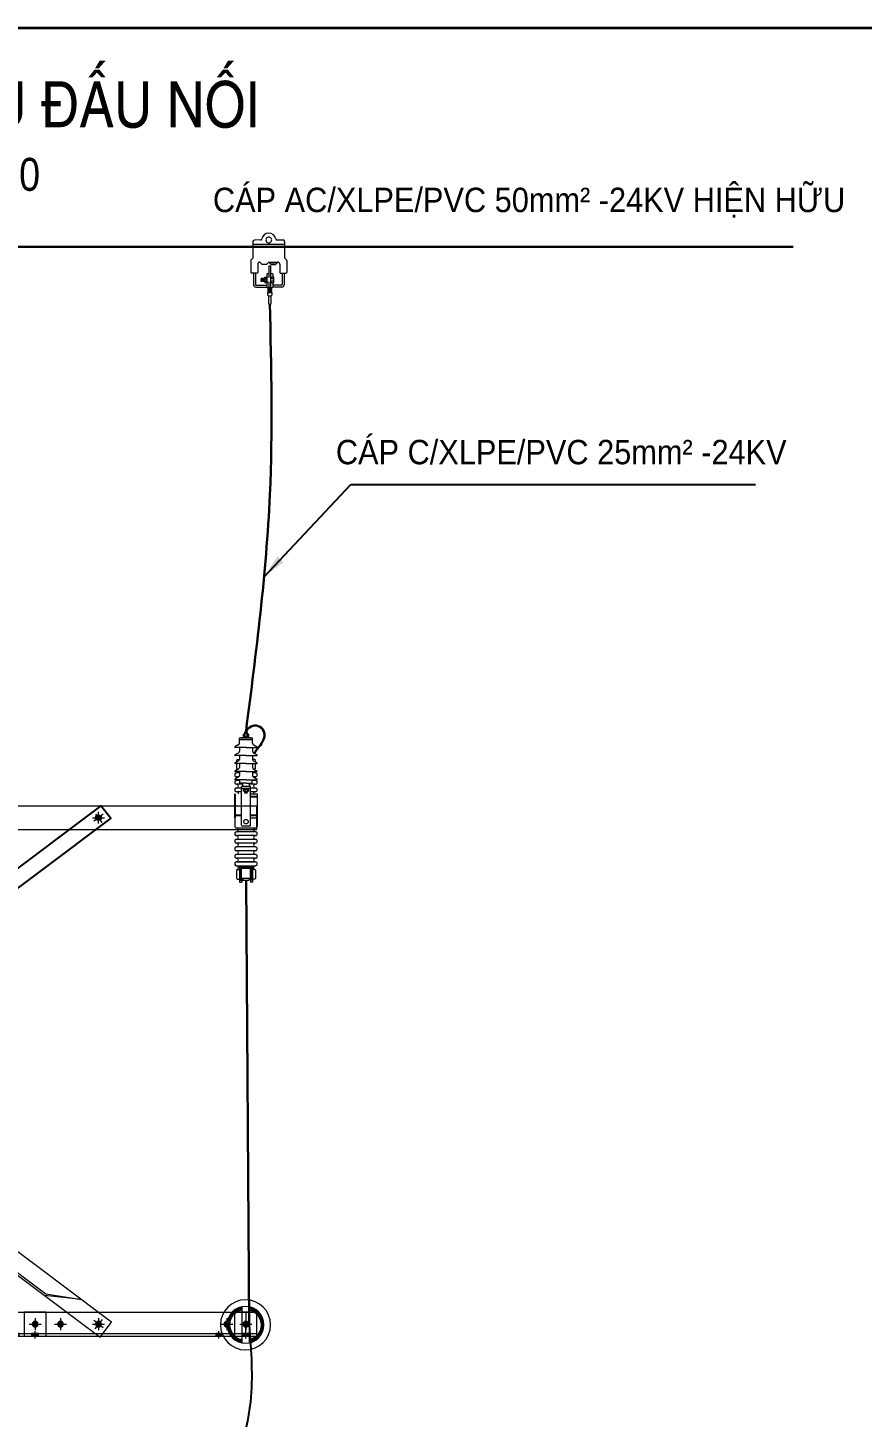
# Model space of a CAD drawing. Header units: millimetres. Extents: x -23083795 to 376618, y 113268 to 3804440.
# Drawn here: x 225477 to 228112, y 124989 to 129379 of the extents above; entities that cross this region are included whole.
import ezdxf
from ezdxf.enums import TextEntityAlignment as Align

# ---------------------------------------------------------------- set-up
doc = ezdxf.new("R2010")
doc.units = ezdxf.units.MM
doc.header["$LTSCALE"] = 6
doc.linetypes.add('HIDDEN2', pattern=[4.7625, 3.175, -1.5875])
for name, color, linetype, lineweight in [('cap xuat', 251, 'Continuous', 30), ('Dau noi', 1, 'Continuous', 30), ('Dbao', 130, 'Continuous', 18), ('duong', 2, 'Continuous', 15), ('FCO+LA', 150, 'Continuous', 5), ('kep quai U', 150, 'Continuous', 5), ('net rat manh', 150, 'Continuous', 5), ('netlonkhungten', 32, 'Continuous', 35), ('Text', 7, 'Continuous', 13)]:
    doc.layers.add(name, color=color, linetype=linetype, lineweight=lineweight)
doc.layers.add('Nen', color=7, linetype='Continuous')
doc.styles.get("Standard").update_dxf_attribs({"font": 'VHELVCN_1.TTF', "height": 60})
doc.styles.add('VNI-HELVE', font='VHELVEN_0.TTF', dxfattribs={"width": 0.9})
doc.dimstyles.new('D50', dxfattribs={"dimtxt": 60, "dimasz": 75, "dimexe": 30, "dimexo": 50, "dimgap": 25, "dimtad": 1, "dimdec": 0, "dimdsep": 46, "dimtxsty": 'VNI-HELVE', "dimcen": 0, "dimclrd": 256, "dimclre": 256, "dimclrt": 7, "dimadec": 0, "dimazin": 0, "dimtfac": 1, "dimtdec": 0, "dimtmove": 1, "dimatfit": 3, "dimfxl": 1, "dimtolj": 1, "dimtzin": 0, "dimlwd": -1, "dimlwe": -1, "dimarcsym": 0})

# ---------------------------------------------------------------- blocks, each defined once
blk = doc.blocks.new('chong50x5x810')
at = {"layer": 'Nen', "lineweight": 9}
h = blk.add_hatch(color=0, dxfattribs=at)
edge = h.paths.add_edge_path()
edge.add_arc((0, 0), 9, 0, 360)
h = blk.add_hatch(color=0, dxfattribs=at)
edge = h.paths.add_edge_path()
edge.add_arc((750.8, 0), 9, 0, 360)
at = {"layer": 'Nen', "color": 0, "lineweight": 9}
for p, q in [((-29.7, -29.8), (-29.7, 29.8)), ((-29.7, 29.8), (780.5, 29.8)), ((18.9, 0), (-18.9, 0)), ((0, -18.9), (0, 18.9)), ((190.3, 29.8), (89.8, -29.8)), ((89.8, -29.8), (190.3, 23.1)), ((190.3, 23.1), (560.5, 23.1)), ((661, -29.8), (560.5, 29.8)), ((560.5, 23.1), (661, -29.8)), ((769.6, 0), (731.9, 0)), ((750.8, -18.9), (750.8, 18.9)), ((780.5, 29.8), (780.5, -29.8)), ((749.5, -29.8), (-29.7, -29.8)), ((-1.3, -29.8), (-1.3, -29.8)), ((749.5, -29.8), (749.5, -29.8)), ((780.5, -29.8), (749.5, -29.8))]:
    blk.add_line(p, q, dxfattribs=at)
for centre in [(0, 0), (750.8, 0)]:
    blk.add_circle(centre, 9, dxfattribs=at)
blk = doc.blocks.new('XA22')
at = {"layer": 'Nen', "lineweight": 9}
for points in [[(-1076, 29.6), (-1054, 29.6), (-1054, 37.6), (-1076, 37.6)], [(-989, 29.6), (-971, 29.6), (-971, 37.6), (-989, 37.6)], [(-411, 29.6), (-389, 29.6), (-389, 37.6), (-411, 37.6)], [(-349.5, 29.6), (-331.5, 29.6), (-331.5, 37.6), (-349.5, 37.6)], [(9, 37.6), (-9, 37.6), (-9, 29.6), (9, 29.6)], [(-9, 37.6), (9, 37.6), (9, 29.6), (-9, 29.6)], [(349.5, 29.6), (331.5, 29.6), (331.5, 37.6), (349.5, 37.6)], [(411, 29.6), (389, 29.6), (389, 37.6), (411, 37.6)], [(989, 29.6), (971, 29.6), (971, 37.6), (989, 37.6)], [(1076, 29.6), (1054, 29.6), (1054, 37.6), (1076, 37.6)]]:
    blk.add_hatch(color=0, dxfattribs=at).paths.add_polyline_path(points)
h = blk.add_hatch(color=0, dxfattribs=at)
edge = h.paths.add_edge_path()
edge.add_arc((-1065, 0.1), 9, 0, 360)
h = blk.add_hatch(color=0, dxfattribs=at)
edge = h.paths.add_edge_path()
edge.add_arc((-1005, 0.1), 9, 0, 360)
h = blk.add_hatch(color=0, dxfattribs=at)
edge = h.paths.add_edge_path()
edge.add_arc((-600, 0.1), 9, 0, 360)
h = blk.add_hatch(color=0, dxfattribs=at)
edge = h.paths.add_edge_path()
edge.add_arc((-480, 0.1), 9, 0, 360)
h = blk.add_hatch(color=0, dxfattribs=at)
edge = h.paths.add_edge_path()
edge.add_arc((-400, 0.1), 9, 0, 360)
h = blk.add_hatch(color=0, dxfattribs=at)
edge = h.paths.add_edge_path()
edge.add_arc((0, 0), 9, 0, 360)
h = blk.add_hatch(color=0, dxfattribs=at)
edge = h.paths.add_edge_path()
edge.add_arc((0, 0), 9, 0, 360)
h = blk.add_hatch(color=0, dxfattribs=at)
edge = h.paths.add_edge_path()
edge.add_arc((400, 0.1), 9, 0, 360)
h = blk.add_hatch(color=0, dxfattribs=at)
edge = h.paths.add_edge_path()
edge.add_arc((480, 0.1), 9, 0, 360)
h = blk.add_hatch(color=0, dxfattribs=at)
edge = h.paths.add_edge_path()
edge.add_arc((600, 0.1), 9, 0, 360)
h = blk.add_hatch(color=0, dxfattribs=at)
edge = h.paths.add_edge_path()
edge.add_arc((1005, 0.1), 9, 0, 360)
h = blk.add_hatch(color=0, dxfattribs=at)
edge = h.paths.add_edge_path()
edge.add_arc((1065, 0.1), 9, 0, 360)
at = {"layer": 'Nen', "color": 0, "lineweight": 9}
for p, q in [((0, 37.6), (-1100, 37.6)), ((-1046.1, 0.1), (-1083.9, 0.1)), ((-1065, -18.8), (-1065, 18.9)), ((-1030, -37.4), (-1030, 37.1)), ((-986.1, 0.1), (-1023.9, 0.1)), ((-1005, -18.8), (-1005, 18.9)), ((-581.1, 0.1), (-618.9, 0.1)), ((-600, -18.8), (-600, 18.9)), ((-461.1, 0.1), (-498.9, 0.1)), ((-480, -18.8), (-480, 18.9)), ((-381.1, 0.1), (-418.9, 0.1)), ((-400, -18.8), (-400, 18.9)), ((-18.9, 0), (18.9, 0)), ((18.9, 0), (-18.9, 0)), ((0, 37.6), (1100, 37.6)), ((0, 18.9), (0, -18.9)), ((0, 18.9), (0, -18.9)), ((381.1, 0.1), (418.9, 0.1)), ((400, -18.8), (400, 18.9)), ((461.1, 0.1), (498.9, 0.1)), ((480, -18.8), (480, 18.9)), ((581.1, 0.1), (618.9, 0.1)), ((600, -18.8), (600, 18.9)), ((986.1, 0.1), (1023.9, 0.1)), ((1005, -18.8), (1005, 18.9)), ((1030, -37.4), (1030, 37.1)), ((1046.1, 0.1), (1083.9, 0.1)), ((1065, -18.8), (1065, 18.9)), ((0, -37.4), (-1100, -37.4)), ((0, -37.4), (1100, -37.4))]:
    blk.add_line(p, q, dxfattribs=at)
at = {"layer": 'Nen', "color": 0, "lineweight": 9, "ltscale": 0.005}
for q in [(-1100, 29.6), (1100, 29.6)]:
    blk.add_line((0, 29.6), q, dxfattribs=at)
at = {"layer": 'Nen', "color": 0, "lineweight": 9, "ltscale": 20}
for points in [[(-1065, 45.1), (-1065, 22.5)], [(-980, 45.1), (-980, 22.5)], [(-400, 45.1), (-400, 22.5)], [(-340.5, 45.1), (-340.5, 22.5)], [(0, 22.1), (0, 44.7)], [(0, 22.1), (0, 44.7)], [(340.5, 45.1), (340.5, 22.5)], [(400, 45.1), (400, 22.5)], [(980, 45.1), (980, 22.5)], [(1065, 45.1), (1065, 22.5)]]:
    blk.add_lwpolyline(points, dxfattribs=at)
at = {"layer": 'Nen', "color": 0, "lineweight": 9, "ltscale": 0.005}
for points in [[(-1100, -37.4), (-1030, -37.4), (-1030, 37.6), (-1100, 37.6)], [(-435, -37.4), (-365, -37.4), (-365, 37.6), (-435, 37.6)], [(435, -37.4), (365, -37.4), (365, 37.6), (435, 37.6)], [(1100, -37.4), (1030, -37.4), (1030, 37.6), (1100, 37.6)]]:
    blk.add_lwpolyline(points, close=True, dxfattribs=at)
at = {"layer": 'Nen', "color": 0, "lineweight": 9}
for points in [[(-1076, 29.6), (-1054, 29.6), (-1054, 37.6), (-1076, 37.6)], [(-989, 29.6), (-971, 29.6), (-971, 37.6), (-989, 37.6)], [(-411, 29.6), (-389, 29.6), (-389, 37.6), (-411, 37.6)], [(-349.5, 29.6), (-331.5, 29.6), (-331.5, 37.6), (-349.5, 37.6)], [(9, 37.6), (-9, 37.6), (-9, 29.6), (9, 29.6)], [(-9, 37.6), (9, 37.6), (9, 29.6), (-9, 29.6)], [(349.5, 29.6), (331.5, 29.6), (331.5, 37.6), (349.5, 37.6)], [(411, 29.6), (389, 29.6), (389, 37.6), (411, 37.6)], [(989, 29.6), (971, 29.6), (971, 37.6), (989, 37.6)], [(1076, 29.6), (1054, 29.6), (1054, 37.6), (1076, 37.6)]]:
    blk.add_lwpolyline(points, close=True, dxfattribs=at)
for centre in [(-1065, 0.1), (-1005, 0.1), (-600, 0.1), (-480, 0.1), (-400, 0.1), (0, 0), (0, 0), (400, 0.1), (480, 0.1), (600, 0.1), (1005, 0.1), (1065, 0.1)]:
    blk.add_circle(centre, 9, dxfattribs=at)
blk = doc.blocks.new('compo')
at = {"layer": 'Nen', "lineweight": 9}
h = blk.add_hatch(color=0, dxfattribs=at)
edge = h.paths.add_edge_path()
edge.add_arc((-12, 0.002), 0.18, 0, 360)
h = blk.add_hatch(color=0, dxfattribs=at)
edge = h.paths.add_edge_path()
edge.add_arc((-12, 0.002), 0.18, 0, 360)
h = blk.add_hatch(color=0, dxfattribs=at)
edge = h.paths.add_edge_path()
edge.add_arc((0, 0), 0.18, 0, 360)
h = blk.add_hatch(color=0, dxfattribs=at)
edge = h.paths.add_edge_path()
edge.add_arc((0, 0), 0.18, 0, 360)
h = blk.add_hatch(color=0, dxfattribs=at)
edge = h.paths.add_edge_path()
edge.add_arc((12, 0.002), 0.18, 0, 360)
h = blk.add_hatch(color=0, dxfattribs=at)
edge = h.paths.add_edge_path()
edge.add_arc((12, 0.002), 0.18, 0, 360)
h = blk.add_hatch(color=0, dxfattribs=at)
edge = h.paths.add_edge_path()
edge.add_arc((0, -9), 0.18, 0, 360)
h = blk.add_hatch(color=0, dxfattribs=at)
edge = h.paths.add_edge_path()
edge.add_arc((0, -9), 0.18, 0, 360)
for points in [[(0.773, -8.959), (-12.177, 0.755), (-12.773, -0.039), (0.177, -9.753)], [(-0.773, -8.959), (12.177, 0.755), (12.773, -0.039), (-0.177, -9.753)]]:
    blk.add_lwpolyline(points, close=True)
at = {"layer": 'Nen', "color": 0, "lineweight": 9}
for p, q in [((0, 0.752), (-21.999, 0.752)), ((-21.999, -0.748), (-21.999, 0.752)), ((-21.999, 0.752), (-21.999, -0.748)), ((-11.623, 0.002), (-12.377, 0.002)), ((-12.301, 0.228), (-11.699, -0.224)), ((-12.226, -0.3), (-11.834, 0.223)), ((-12, -0.376), (-12, 0.379)), ((-0.377, 0), (0.377, 0)), ((0.377, 0), (-0.377, 0)), ((0, 0.752), (21.99, 0.752)), ((0, 0.377), (0, -0.377)), ((0, 0.377), (0, -0.377)), ((11.623, 0.002), (12.377, 0.002)), ((12.301, 0.228), (11.699, -0.224)), ((12.226, -0.3), (11.834, 0.223)), ((12, -0.376), (12, 0.379)), ((21.99, 0.752), (21.99, -0.748)), ((0, -0.748), (-21.999, -0.748)), ((0, -0.748), (21.99, -0.748)), ((-0.301, -8.774), (0.301, -9.226)), ((0.301, -8.774), (-0.301, -9.226)), ((-0.226, -9.301), (0.166, -8.779)), ((0.226, -9.301), (-0.166, -8.779))]:
    blk.add_line(p, q, dxfattribs=at)
for centre in [(-12, 0.002), (-12, 0.002), (0, 0), (0, 0), (12, 0.002), (12, 0.002), (0, -9), (0, -9)]:
    blk.add_circle(centre, 0.18, dxfattribs=at)
blk = doc.blocks.new('sudung1')
at = {"layer": 'Nen', "color": 4, "lineweight": 9}
for p, q in [((-11.7, 56.8), (-11.7, -56.8)), ((11.7, 56.8), (11.7, -56.8))]:
    blk.add_line(p, q, dxfattribs=at)
for radius in [79.3, 58]:
    blk.add_circle((0, 0), radius, dxfattribs=at)
for radius, start, end in [(55.6, 102.1532, 257.8468), (52.7, 102.8396, 257.1604), (49.2, 103.7741, 256.2259), (55.6, 282.1532, 77.8468), (52.7, 282.8396, 77.1604), (49.2, 283.7741, 76.2259)]:
    blk.add_arc((0, 0), radius, start, end, dxfattribs=at)
blk = doc.blocks.new('kep hotline')
at = {"layer": 'net rat manh', "ltscale": 10}
for p, q in [((113101.9, 160232.6), (113101.9, 160166.6)), ((113103.9, 160234.6), (113103.9, 160234.6)), ((113105.9, 160198.4), (113105.9, 160232.6)), ((113110.9, 160209.6), (113105.9, 160209.6)), ((113105.9, 160198.4), (113112.2, 160196.6)), ((113112.2, 160182.6), (113112.2, 160196.6)), ((113112.9, 160166.6), (113112.9, 160207.6)), ((113114.1, 160199.6), (113112.9, 160199.6)), ((113112.9, 160179.5), (113112.9, 160199.6)), ((113114.1, 160179.5), (113114.1, 160199.6)), ((113114.1, 160194.5), (113114.1, 160194.5)), ((113114.1, 160194.5), (113114.3, 160194.4)), ((113114.1, 160194.5), (113114.3, 160194)), ((113114.1, 160192.4), (113114.3, 160191.8)), ((113114.1, 160192.4), (113114.3, 160191.8)), ((113114.1, 160190.2), (113114.3, 160189.6)), ((113114.1, 160188), (113114.3, 160187.3)), ((113114.1, 160188), (113114.3, 160187.3)), ((113114.3, 160195.9), (113114.3, 160193.8)), ((113114.3, 160193.8), (113114.3, 160185.7)), ((113120, 160197.8), (113115.1, 160197.8)), ((113120, 160193.8), (113115.1, 160193.8)), ((113120.8, 160195.9), (113120.8, 160193.8)), ((113120.8, 160194), (113120.9, 160193.9)), ((113120.8, 160193.8), (113120.8, 160185.7)), ((113120.8, 160192.1), (113122.7, 160184.9)), ((113120.8, 160189.8), (113121.9, 160185.5)), ((113120.8, 160189.8), (113121.9, 160185.5)), ((113120.8, 160187.6), (113121.5, 160184.9)), ((113121.3, 160194.5), (113120.9, 160193.9)), ((113120.9, 160193.9), (113123.1, 160185.5)), ((113120.9, 160193.9), (113123.1, 160185.5)), ((113121.3, 160194.5), (113123.9, 160184.9)), ((113121.3, 160194.5), (113122.1, 160193.9)), ((113122.5, 160194.5), (113122.1, 160193.9)), ((113122.1, 160193.9), (113124.3, 160185.5)), ((113122.1, 160193.9), (113124.3, 160185.5)), ((113122.5, 160194.5), (113125.1, 160184.9)), ((113122.5, 160194.5), (113123.3, 160193.9)), ((113123.7, 160194.5), (113123.3, 160193.9)), ((113123.3, 160193.9), (113125.5, 160185.5)), ((113123.3, 160193.9), (113125.5, 160185.5)), ((113123.7, 160194.5), (113124.5, 160193.9)), ((113123.7, 160194.5), (113126.3, 160184.9)), ((113124.9, 160194.5), (113124.5, 160193.9)), ((113124.5, 160193.9), (113126.7, 160185.5)), ((113124.5, 160193.9), (113126.7, 160185.5)), ((113124.5, 160193.9), (113126.7, 160185.5)), ((113124.5, 160193.9), (113126.7, 160185.5)), ((113124.9, 160194.5), (113125.7, 160193.9)), ((113124.9, 160194.5), (113127.5, 160184.9)), ((113126.1, 160194.5), (113125.7, 160193.9)), ((113125.7, 160193.9), (113127.9, 160185.5)), ((113125.7, 160193.9), (113127.9, 160185.5)), ((113126.1, 160194.5), (113126.9, 160193.9)), ((113126.1, 160194.5), (113128.7, 160184.9)), ((113127.3, 160194.5), (113126.9, 160193.9)), ((113126.9, 160193.9), (113129.1, 160185.5)), ((113126.9, 160193.9), (113129.1, 160185.5)), ((113127.3, 160194.5), (113129.9, 160184.9)), ((113127.3, 160194.5), (113128.1, 160193.9)), ((113128.5, 160194.5), (113128.1, 160193.9)), ((113128.1, 160193.9), (113130.3, 160185.5)), ((113128.5, 160194.5), (113131.1, 160184.9)), ((113128.5, 160194.5), (113129.3, 160193.9)), ((113129.7, 160194.5), (113129.3, 160193.9)), ((113129.3, 160193.9), (113131.5, 160185.5)), ((113129.7, 160194.5), (113131.9, 160186.5)), ((113129.7, 160194.5), (113130.5, 160193.9)), ((113130.9, 160194.5), (113130.5, 160193.9)), ((113130.5, 160193.9), (113131.9, 160188.8)), ((113130.9, 160194.5), (113131.9, 160191)), ((113130.9, 160194.5), (113131.7, 160193.9)), ((113131.7, 160193.9), (113131.9, 160193.3)), ((113131.9, 160185.3), (113131.9, 160193.3)), ((113094.9, 160179.6), (113094.9, 160166.6)), ((113096.9, 160164.6), (113099.9, 160164.6)), ((113109.9, 160149.7), (113097.9, 160149.7)), ((113097.9, 160149.7), (113097.9, 160141.2)), ((113098.1, 160162), (113107.8, 160164.6)), ((113098.1, 160163.4), (113102.3, 160164.6)), ((113098.1, 160163.4), (113098.8, 160164.3)), ((113098.1, 160160.5), (113109.7, 160163.6)), ((113098.1, 160163.4), (113098.8, 160162.9)), ((113098.1, 160162), (113098.8, 160162.9)), ((113098.1, 160159.1), (113109.7, 160162.2)), ((113098.1, 160162), (113098.8, 160161.4)), ((113098.1, 160160.5), (113098.8, 160161.4)), ((113098.1, 160157.6), (113109.7, 160160.7)), ((113098.1, 160160.5), (113098.8, 160160)), ((113098.1, 160159.1), (113098.8, 160160)), ((113098.1, 160156.2), (113109.7, 160159.3)), ((113098.1, 160159.1), (113098.8, 160158.5)), ((113098.1, 160159.1), (113098.8, 160158.5)), ((113098.1, 160157.6), (113098.8, 160158.5)), ((113098.1, 160154.7), (113109.7, 160157.8)), ((113098.1, 160157.6), (113098.8, 160157.1)), ((113098.1, 160157.6), (113098.8, 160157.1)), ((113098.1, 160156.2), (113098.8, 160157.1)), ((113098.1, 160153.2), (113109.7, 160156.4)), ((113098.1, 160156.2), (113098.8, 160155.6)), ((113098.1, 160154.7), (113098.8, 160155.6)), ((113098.1, 160151.8), (113109.7, 160154.9)), ((113098.1, 160154.7), (113098.8, 160154.2)), ((113098.1, 160153.2), (113098.8, 160154.2)), ((113098.1, 160150.3), (113109.7, 160153.5)), ((113098.1, 160153.2), (113098.8, 160152.7)), ((113098.1, 160151.8), (113098.8, 160152.7)), ((113098.1, 160151.8), (113098.8, 160151.3)), ((113098.1, 160150.3), (113098.8, 160151.3)), ((113098.1, 160150.3), (113098.8, 160149.8)), ((113098.7, 160149.7), (113098.8, 160149.8)), ((113098.8, 160162.9), (113105.1, 160164.6)), ((113098.8, 160164.3), (113099.6, 160164.6)), ((113098.8, 160161.4), (113109, 160164.2)), ((113098.8, 160160), (113109, 160162.7)), ((113098.8, 160158.5), (113109, 160161.2)), ((113098.8, 160158.5), (113109, 160161.2)), ((113098.8, 160157.1), (113109, 160159.8)), ((113098.8, 160157.1), (113109, 160159.8)), ((113098.8, 160157.1), (113109, 160159.8)), ((113098.8, 160157.1), (113109, 160159.8)), ((113098.8, 160155.6), (113109, 160158.3)), ((113098.8, 160155.6), (113109, 160158.3)), ((113098.8, 160154.2), (113109, 160156.9)), ((113098.8, 160154.2), (113109, 160156.9)), ((113098.8, 160154.2), (113109, 160156.9)), ((113098.8, 160154.2), (113109, 160156.9)), ((113098.8, 160152.7), (113109, 160155.4)), ((113098.8, 160152.7), (113109, 160155.4)), ((113098.8, 160151.3), (113109, 160154)), ((113098.8, 160151.3), (113109, 160154)), ((113098.8, 160149.8), (113109, 160152.5)), ((113098.8, 160149.8), (113109, 160152.5)), ((113098.9, 160149.7), (113108.8, 160149.7)), ((113109.3, 160164.6), (113099.6, 160164.6)), ((113101.1, 160149.7), (113109.7, 160152)), ((113103.8, 160149.7), (113109, 160151.1)), ((113103.8, 160149.7), (113109, 160151.1)), ((113105.9, 160180.7), (113112.2, 160182.6)), ((113105.9, 160166.6), (113105.9, 160180.7)), ((113106.5, 160149.7), (113109.7, 160150.6)), ((113107.9, 160164.6), (113110.9, 160164.6)), ((113109, 160164.2), (113109.3, 160164.6)), ((113109.7, 160163.6), (113109, 160164.2)), ((113109, 160162.7), (113109.7, 160163.6)), ((113109.7, 160162.2), (113109, 160162.7)), ((113109, 160161.2), (113109.7, 160162.2)), ((113109.7, 160160.7), (113109, 160161.2)), ((113109, 160159.8), (113109.7, 160160.7)), ((113109.7, 160159.3), (113109, 160159.8)), ((113109, 160158.3), (113109.7, 160159.3)), ((113109.7, 160157.8), (113109, 160158.3)), ((113109, 160156.9), (113109.7, 160157.8)), ((113109.7, 160156.4), (113109, 160156.9)), ((113109, 160155.4), (113109.7, 160156.4)), ((113109.7, 160154.9), (113109, 160155.4)), ((113109, 160154), (113109.7, 160154.9)), ((113109.7, 160153.5), (113109, 160154)), ((113109, 160152.5), (113109.7, 160153.5)), ((113109.7, 160152), (113109, 160152.5)), ((113109, 160151.1), (113109.7, 160152)), ((113109.7, 160150.6), (113109, 160151.1)), ((113109, 160149.7), (113109.7, 160150.6)), ((113109.9, 160141.2), (113109.9, 160149.7)), ((113114.1, 160179.5), (113112.9, 160179.5)), ((113114.1, 160185.7), (113114.3, 160185.1)), ((113114.1, 160185.1), (113114.3, 160185)), ((113114.3, 160185.7), (113114.3, 160183.6)), ((113120, 160185.7), (113115.1, 160185.7)), ((113120, 160181.6), (113115.1, 160181.6)), ((113120.8, 160185.7), (113120.8, 160183.6)), ((113120.8, 160185.5), (113121.5, 160184.9)), ((113121.5, 160184.9), (113121.9, 160185.5)), ((113121.9, 160185.5), (113122.7, 160184.9)), ((113122.7, 160184.9), (113123.1, 160185.5)), ((113123.1, 160185.5), (113123.9, 160184.9)), ((113123.9, 160184.9), (113124.3, 160185.5)), ((113124.3, 160185.5), (113125.1, 160184.9)), ((113125.1, 160184.9), (113125.5, 160185.5)), ((113125.5, 160185.5), (113126.3, 160184.9)), ((113126.3, 160184.9), (113126.7, 160185.5)), ((113126.7, 160185.5), (113127.5, 160184.9)), ((113127.5, 160184.9), (113127.9, 160185.5)), ((113127.9, 160185.5), (113128.7, 160184.9)), ((113128.7, 160184.9), (113129.1, 160185.5)), ((113129.1, 160185.5), (113129.9, 160184.9)), ((113129.9, 160184.9), (113130.3, 160185.5)), ((113130.3, 160185.5), (113131.1, 160184.9)), ((113131.1, 160184.9), (113131.5, 160185.5)), ((113131.5, 160185.5), (113131.9, 160185.3)), ((113100.9, 160138.5), (113097.9, 160141.2)), ((113100.9, 160138.5), (113106.9, 160138.5)), ((113106.9, 160138.5), (113109.9, 160141.2))]:
    blk.add_line(p, q, dxfattribs=at)
for points in [[(113097.2, 160194.6), (113097.2, 160198.6, 0.414214), (113096.2, 160199.6), (113093.2, 160199.6, 0.414214), (113092.2, 160198.6), (113092.2, 160180.6, 0.414214), (113093.2, 160179.6), (113096.2, 160179.6, 0.414214), (113097.2, 160180.6), (113097.2, 160184.6)], [(113101.9, 160209.6), (113096.9, 160209.6, 0.414214), (113094.9, 160207.6), (113094.9, 160199.6)], [(113100, 160194.6), (113100, 160198.6, -0.414214), (113101, 160199.6), (113101.9, 160199.6)], [(113101.9, 160179.6), (113101, 160179.6, -0.414214), (113100, 160180.6), (113100, 160184.6)]]:
    blk.add_lwpolyline(points, format="xyb", dxfattribs=at)
for points in [[(113092.2, 160194.6), (113092.2, 160184.6)], [(113101.9, 160194.6), (113097.2, 160194.6)], [(113097.2, 160184.6), (113101.9, 160184.6)], [(113100.9, 160138.5), (113100.9, 160114.2)], [(113106.9, 160114.2), (113106.9, 160138.5)]]:
    blk.add_lwpolyline(points, dxfattribs=at)
for centre, radius, start, end in [((113103.9, 160232.6), 2, 90, 180), ((113103.9, 160232.6), 2, 0, 90), ((113097.2, 160189.6), 5, 90, 270), ((113110.9, 160207.6), 2, 0, 90), ((113117.1, 160195.8), 2.88, 135.7613, 224.2387), ((113124.9, 160189.7), 10.6, 157.3801, 202.6199), ((113117.9, 160195.8), 2.88, 315.7613, 44.2387), ((113110.2, 160189.7), 10.6, 337.3801, 22.6199), ((113096.9, 160166.6), 2, 180, 270), ((113099.9, 160166.6), 2, 270, 0), ((113107.9, 160166.6), 2, 180, 270), ((113110.9, 160166.6), 2, 270, 0), ((113117.1, 160183.6), 2.88, 135.7613, 224.2387), ((113117.9, 160183.6), 2.88, 315.7613, 44.2387), ((113103.9, 160114.2), 3, 180, 0)]:
    blk.add_arc(centre, radius, start, end, dxfattribs=at)

msp = doc.modelspace()

# ---------------------------------------------------------------- hatches: boundary and pattern name
at = {"layer": 'FCO+LA'}
h = msp.add_hatch(color=256, dxfattribs=at)
h.paths.add_polyline_path([(226183.0401, 127136.85686), (226166.5076, 127136.85686), (226166.5076, 127134.47805), (226183.03555, 127134.47805)])
h.paths.add_polyline_path([(226166.5076, 127136.85686), (226149.98664, 127136.85686), (226149.98664, 127134.47805), (226166.5076, 127134.47805)])

# ---------------------------------------------------------------- linework, layer by layer
at = {"color": 254, "linetype": 'HIDDEN2', "ltscale": 0.07}
for p, q in [((226131.5076, 126958.37442, -1.36858), (226131.5076, 126883.37442, -1.36858)), ((226180.7536, 126950.37442, -1.36858), (226201.5076, 126950.37442, -1.36858)), ((226131.5076, 126891.37442, -1.36858), (226152.26161, 126891.37442, -1.36858)), ((226180.7536, 126891.37442, -1.36858), (226201.5076, 126891.37442, -1.36858))]:
    msp.add_line(p, q, dxfattribs=at)
at = {"color": 1}
msp.add_spline([(226176.67776, 125280.92091, -1.36858), (226180.15754, 125037.53205, -1.36858), (225887.08094, 124443.61785, -1.36858), (225650.95216, 124119.18352, -1.36858), (225479.97386, 123716.94737, -1.36858)], degree=3, dxfattribs=at)
at = {"layer": 'cap xuat', "ltscale": 10}
for centre, radius, start, end in [((226195.19279, 127144.32631, -1.36858), 30.23332, 343.05570743, 159.34700872), ((226125.00111, 127173.84549, -1.36858), 106.26626, 316.74774839, 338.85669551), ((225422.91379, 127614.4839, -1.36858), 933.39823, 325.56685794, 326.62679362)]:
    msp.add_arc(centre, radius, start, end, dxfattribs=at)
at = {"layer": 'Dau noi'}
for p, q in [((227894.1593, 128686.64131, -1.36858), (223164.49327, 128686.64131, -1.36858)), ((226166.54402, 126685.80764, -1.36858), (226176.67776, 125280.92091, -1.36858))]:
    msp.add_line(p, q, dxfattribs=at)
msp.add_spline([(226241.80282, 128507.28713, -1.36858), (226241.80282, 127903.92086, -1.36858), (226166.50517, 127157.60591, -1.36858)], degree=3, dxfattribs=at)
at = {"layer": 'Dbao'}
msp.add_line((226165.50902, 125320.71455, -1.36858), (226165.19773, 125245.71455, -1.36858), dxfattribs=at)
at = {"layer": 'FCO+LA'}
for p, q in [((226187.42456, 127134.47805, -1.36858), (226145.5976, 127134.47805, -1.36858)), ((226145.5976, 127130.84816, -1.36858), (226145.5976, 127134.47805, -1.36858)), ((226145.5976, 127130.84816, -1.36858), (226187.4176, 127130.84816, -1.36858)), ((226146.1076, 127118.50781, -1.36858), (226146.1076, 127130.84816, -1.36858)), ((226149.98664, 127134.47805, -1.36858), (226149.98664, 127136.85686, -1.36858)), ((226149.98664, 127136.85686, -1.36858), (226183.0401, 127136.85686, -1.36858)), ((226158.67157, 127141.15535, -1.36858), (226158.67157, 127147.42223, -1.36858)), ((226158.67157, 127140.20583, -1.36858), (226158.67157, 127139.1077, -1.36858)), ((226174.32609, 127140.20583, -1.36858), (226158.67157, 127140.20583, -1.36858)), ((226174.32076, 127139.1077, -1.36858), (226158.67157, 127139.1077, -1.36858)), ((226158.67157, 127138.54691, -1.36858), (226158.67157, 127137.44879, -1.36858)), ((226174.32609, 127138.54691, -1.36858), (226158.67157, 127138.54691, -1.36858)), ((226174.32076, 127137.44879, -1.36858), (226158.67157, 127137.44879, -1.36858)), ((226166.50517, 127147.94447, -1.36858), (226160.49941, 127147.94447, -1.36858)), ((226160.49941, 127140.63311, -1.36858), (226166.50517, 127140.63311, -1.36858)), ((226163.18243, 127154.98982, -1.36858), (226161.87683, 127153.56999, -1.36858)), ((226171.27715, 127154.39242, -1.36858), (226161.87683, 127153.56999, -1.36858)), ((226163.18243, 127152.37862, -1.36858), (226161.87683, 127153.56999, -1.36858)), ((226163.18243, 127152.37862, -1.36858), (226161.87683, 127150.95879, -1.36858)), ((226171.27715, 127151.78122, -1.36858), (226161.87683, 127150.95879, -1.36858)), ((226163.18243, 127149.76742, -1.36858), (226161.87683, 127150.95879, -1.36858)), ((226163.18243, 127149.76742, -1.36858), (226161.87683, 127148.34759, -1.36858)), ((226171.27715, 127149.17002, -1.36858), (226161.87683, 127148.34759, -1.36858)), ((226162.31861, 127147.94447, -1.36858), (226161.87683, 127148.34759, -1.36858)), ((226161.98637, 127140.63311, -1.36858), (226161.87683, 127140.51399, -1.36858)), ((226162.21454, 127140.20583, -1.36858), (226161.87683, 127140.51399, -1.36858)), ((226161.87683, 127136.85686, -1.36858), (226161.87683, 127137.44879, -1.36858)), ((226162.32725, 127141.15535, -1.36858), (226162.32725, 127147.42223, -1.36858)), ((226162.98481, 127139.1077, -1.36858), (226162.46914, 127138.54691, -1.36858)), ((226163.18243, 127154.98982, -1.36858), (226170.62247, 127154.98982, -1.36858)), ((226169.97155, 127152.97259, -1.36858), (226163.18243, 127152.37862, -1.36858)), ((226169.97155, 127150.36139, -1.36858), (226163.18243, 127149.76742, -1.36858)), ((226166.50517, 127147.94447, -1.36858), (226172.52572, 127147.94447, -1.36858)), ((226172.51166, 127140.63311, -1.36858), (226166.50517, 127140.63311, -1.36858)), ((226171.27715, 127138.72522, -1.36858), (226169.23917, 127138.54691, -1.36858)), ((226169.97155, 127152.97259, -1.36858), (226171.27715, 127154.39242, -1.36858)), ((226171.27715, 127151.78122, -1.36858), (226169.97155, 127152.97259, -1.36858)), ((226169.97155, 127150.36139, -1.36858), (226171.27715, 127151.78122, -1.36858)), ((226171.27715, 127149.17002, -1.36858), (226169.97155, 127150.36139, -1.36858)), ((226170.15021, 127147.94447, -1.36858), (226171.27715, 127149.17002, -1.36858)), ((226170.23753, 127140.20583, -1.36858), (226170.63043, 127140.63311, -1.36858)), ((226171.27715, 127154.39242, -1.36858), (226170.62247, 127154.98982, -1.36858)), ((226170.68309, 127141.15535, -1.36858), (226170.68309, 127147.42223, -1.36858)), ((226170.85799, 127139.1077, -1.36858), (226171.27715, 127138.72522, -1.36858)), ((226171.27715, 127138.54691, -1.36858), (226171.27715, 127138.72522, -1.36858)), ((226171.27715, 127136.85686, -1.36858), (226171.27715, 127137.44879, -1.36858)), ((226174.32076, 127139.1077, -1.36858), (226174.32609, 127140.20583, -1.36858)), ((226174.32609, 127138.54691, -1.36858), (226174.32076, 127137.44879, -1.36858)), ((226174.33877, 127147.42223, -1.36858), (226174.33877, 127141.15535, -1.36858)), ((226183.03555, 127134.47805, -1.36858), (226183.0401, 127136.85686, -1.36858)), ((226186.9076, 127118.50781, -1.36858), (226186.9076, 127130.84816, -1.36858)), ((226187.4176, 127130.84816, -1.36858), (226187.42456, 127134.47805, -1.36858)), ((226143.53791, 127114.07977, -1.36858), (226131.59242, 127107.25377, -1.36858)), ((226143.53791, 127088.57977, -1.36858), (226131.59242, 127081.75377, -1.36858)), ((226166.5076, 127105.34816, -1.36858), (226132.09848, 127105.34816, -1.36858)), ((226146.1076, 127105.34816, -1.36858), (226146.1076, 127093.00781, -1.36858)), ((226166.5076, 127105.34816, -1.36858), (226200.91673, 127105.34816, -1.36858)), ((226186.9076, 127105.34816, -1.36858), (226186.9076, 127093.00781, -1.36858)), ((226189.47729, 127114.07977, -1.36858), (226201.42279, 127107.25377, -1.36858)), ((226189.47729, 127088.57977, -1.36858), (226201.42279, 127081.75377, -1.36858)), ((226143.53791, 127063.07977, -1.36858), (226131.59242, 127056.25377, -1.36858)), ((226166.5076, 127079.84816, -1.36858), (226132.09848, 127079.84816, -1.36858)), ((226166.5076, 127054.34816, -1.36858), (226132.09848, 127054.34816, -1.36858)), ((226137.18345, 127059.44865, -1.36858), (226137.1831, 127064.71124, -1.36858)), ((226137.18486, 127038.42268, -1.36858), (226137.18379, 127054.34816, -1.36858)), ((226139.22296, 127066.75138, -1.36858), (226146.05126, 127066.75184, -1.36858)), ((226146.1076, 127079.84816, -1.36858), (226146.1076, 127067.50781, -1.36858)), ((226146.1076, 127054.34816, -1.36858), (226146.1076, 127042.00781, -1.36858)), ((226166.5076, 127079.84816, -1.36858), (226200.91673, 127079.84816, -1.36858)), ((226166.5076, 127054.34816, -1.36858), (226200.91673, 127054.34816, -1.36858)), ((226186.9076, 127079.84816, -1.36858), (226186.9076, 127067.50781, -1.36858)), ((226186.9076, 127054.34816, -1.36858), (226186.9076, 127042.00781, -1.36858)), ((226194.22602, 127066.75507, -1.36858), (226186.96353, 127066.75459, -1.36858)), ((226189.47729, 127063.07977, -1.36858), (226201.42279, 127056.25377, -1.36858)), ((226196.26653, 127059.2002, -1.36858), (226196.26616, 127064.71521, -1.36858)), ((226196.26792, 127038.42665, -1.36858), (226196.26685, 127054.34816, -1.36858)), ((226143.53791, 127037.57977, -1.36858), (226131.59242, 127030.75377, -1.36858)), ((226143.53791, 127012.07977, -1.36858), (226131.59242, 127005.25377, -1.36858)), ((226166.5076, 127028.84816, -1.36858), (226132.09848, 127028.84816, -1.36858)), ((226166.5076, 127003.34816, -1.36858), (226132.09848, 127003.34816, -1.36858)), ((226146.1076, 127024.73951, -1.36858), (226136.72666, 127024.73888, -1.36858)), ((226144.54185, 127012.83097, -1.36858), (226136.72746, 127012.83045, -1.36858)), ((226146.93742, 127000.9227, -1.36858), (226136.72826, 127000.92201, -1.36858)), ((226146.93742, 127000.9227, -1.36858), (226136.72826, 127000.92201, -1.36858)), ((226138.22009, 127036.64742, -1.36858), (226141.90674, 127036.64767, -1.36858)), ((226146.1076, 127028.84816, -1.36858), (226146.1076, 127016.50781, -1.36858)), ((226166.5076, 127028.84816, -1.36858), (226146.1076, 127028.84816, -1.36858)), ((226146.93742, 126992.05874, -1.36858), (226146.93742, 127003.34816, -1.36858)), ((226166.5076, 127028.84816, -1.36858), (226200.91673, 127028.84816, -1.36858)), ((226166.5076, 127028.84816, -1.36858), (226186.9076, 127028.84816, -1.36858)), ((226166.5076, 127003.34816, -1.36858), (226200.91673, 127003.34816, -1.36858)), ((226186.07778, 126992.05874, -1.36858), (226186.07778, 127003.34816, -1.36858)), ((226196.27044, 127000.92601, -1.36858), (226186.07778, 127000.92533, -1.36858)), ((226196.27044, 127000.92601, -1.36858), (226186.07778, 127000.92533, -1.36858)), ((226186.9076, 127028.84816, -1.36858), (226186.9076, 127016.50781, -1.36858)), ((226196.26884, 127024.74288, -1.36858), (226186.9076, 127024.74225, -1.36858)), ((226196.26964, 127012.83445, -1.36858), (226188.47029, 127012.83392, -1.36858)), ((226189.47729, 127037.57977, -1.36858), (226201.42279, 127030.75377, -1.36858)), ((226189.47729, 127012.07977, -1.36858), (226201.42279, 127005.25377, -1.36858)), ((226195.23293, 127036.65125, -1.36858), (226191.10268, 127036.65097, -1.36858)), ((226155.98083, 126989.01487, -1.36858), (226136.72906, 126989.01357, -1.36858)), ((226152.26161, 126977.10618, -1.36858), (226136.72986, 126977.10514, -1.36858)), ((226152.26161, 126977.10618, -1.36858), (226136.72986, 126977.10514, -1.36858)), ((226152.26161, 126965.19775, -1.36858), (226136.73066, 126965.1967, -1.36858)), ((226166.5076, 126992.05874, -1.36858), (226146.93742, 126992.05874, -1.36858)), ((226152.26161, 126859.57733, -1.36858), (226152.26161, 126982.1715, -1.36858)), ((226180.7536, 126982.1715, -1.36858), (226152.26161, 126982.1715, -1.36858)), ((226180.7536, 126976.0515, -1.36858), (226152.26161, 126976.0515, -1.36858)), ((226155.98083, 126982.1715, -1.36858), (226155.98083, 126992.05874, -1.36858)), ((226166.5076, 126982.1715, -1.36858), (226155.98083, 126982.1715, -1.36858)), ((226158.66499, 126966.73186, -1.36858), (226158.66499, 126972.99874, -1.36858)), ((226158.67767, 126973.93016, -1.36858), (226158.68301, 126975.02829, -1.36858)), ((226158.67767, 126973.93016, -1.36858), (226174.33219, 126973.93016, -1.36858)), ((226158.68301, 126975.02829, -1.36858), (226174.33219, 126975.02829, -1.36858)), ((226166.49859, 126966.20962, -1.36858), (226160.47805, 126966.20962, -1.36858)), ((226160.4921, 126973.52098, -1.36858), (226166.49859, 126973.52098, -1.36858)), ((226161.68468, 126976.0515, -1.36858), (226161.68468, 126975.02829, -1.36858)), ((226161.68468, 126973.93016, -1.36858), (226161.68468, 126973.55504, -1.36858)), ((226162.99028, 126966.20708, -1.36858), (226161.68468, 126964.78725, -1.36858)), ((226161.68468, 126964.78725, -1.36858), (226171.085, 126965.60967, -1.36858)), ((226161.68468, 126964.78725, -1.36858), (226162.99028, 126963.59588, -1.36858)), ((226162.99028, 126963.59588, -1.36858), (226161.68468, 126962.17605, -1.36858)), ((226161.68468, 126962.17605, -1.36858), (226171.085, 126962.99847, -1.36858)), ((226161.68468, 126962.17605, -1.36858), (226162.33606, 126961.58166, -1.36858)), ((226162.32067, 126972.99874, -1.36858), (226162.32067, 126966.73186, -1.36858)), ((226162.32067, 126966.8181, -1.36858), (226162.45081, 126966.69935, -1.36858)), ((226162.33606, 126961.58166, -1.36858), (226169.7794, 126961.57865, -1.36858)), ((226162.9875, 126966.20962, -1.36858), (226162.99028, 126966.20708, -1.36858)), ((226162.99028, 126966.20708, -1.36858), (226164.44481, 126966.33433, -1.36858)), ((226162.99028, 126963.59588, -1.36858), (226169.7794, 126964.18985, -1.36858)), ((226172.50435, 126973.52098, -1.36858), (226166.49859, 126973.52098, -1.36858)), ((226166.49859, 126966.20962, -1.36858), (226172.50435, 126966.20962, -1.36858)), ((226166.5076, 126992.05874, -1.36858), (226186.07778, 126992.05874, -1.36858)), ((226169.7794, 126964.18985, -1.36858), (226171.085, 126965.60967, -1.36858)), ((226169.7794, 126964.18985, -1.36858), (226171.085, 126962.99847, -1.36858)), ((226169.7794, 126961.57865, -1.36858), (226171.085, 126962.99847, -1.36858)), ((226170.42754, 126966.20962, -1.36858), (226171.085, 126965.60967, -1.36858)), ((226170.67651, 126972.99874, -1.36858), (226170.67651, 126966.73186, -1.36858)), ((226171.085, 126976.0515, -1.36858), (226171.085, 126975.02829, -1.36858)), ((226171.085, 126973.93016, -1.36858), (226171.085, 126973.52098, -1.36858)), ((226174.33219, 126973.93016, -1.36858), (226174.33219, 126975.02829, -1.36858)), ((226174.33219, 126972.99874, -1.36858), (226174.33219, 126966.73186, -1.36858)), ((226177.03437, 126982.1715, -1.36858), (226177.03437, 126992.05874, -1.36858)), ((226196.27124, 126989.01757, -1.36858), (226177.03437, 126989.01628, -1.36858)), ((226180.7536, 126859.57733, -1.36858), (226180.7536, 126982.1715, -1.36858)), ((226196.27204, 126977.10914, -1.36858), (226180.7536, 126977.1081, -1.36858)), ((226196.27204, 126977.10914, -1.36858), (226180.7536, 126977.1081, -1.36858)), ((226196.27284, 126965.2007, -1.36858), (226180.7536, 126965.19966, -1.36858)), ((226130.78204, 126881.87785, -1.36858), (226130.78374, 126856.50015, -1.36858)), ((226202.23266, 126881.87785, -1.36858), (226202.23436, 126856.50495, -1.36858)), ((226196.1557, 126850.54901, -1.36858), (226136.73836, 126850.54633, -1.36858)), ((226176.67068, 126838.64058, -1.36858), (226136.73916, 126838.63789, -1.36858)), ((226176.67068, 126826.73214, -1.36858), (226136.73996, 126826.72946, -1.36858)), ((226176.67068, 126826.73214, -1.36858), (226136.73996, 126826.72946, -1.36858)), ((226176.67068, 126826.73214, -1.36858), (226136.73996, 126826.72946, -1.36858)), ((226154.30161, 126857.53733, -1.36858), (226178.7136, 126857.53733, -1.36858)), ((226196.28134, 126838.64189, -1.36858), (226176.67068, 126838.64058, -1.36858)), ((226196.28214, 126826.73346, -1.36858), (226176.67068, 126826.73214, -1.36858)), ((226196.28214, 126826.73346, -1.36858), (226176.67068, 126826.73214, -1.36858)), ((226196.28214, 126826.73346, -1.36858), (226176.67068, 126826.73214, -1.36858)), ((226176.67068, 126814.8237, -1.36858), (226136.74076, 126814.82102, -1.36858)), ((226176.67068, 126802.91527, -1.36858), (226136.74156, 126802.91259, -1.36858)), ((226176.67068, 126802.91527, -1.36858), (226136.74156, 126802.91259, -1.36858)), ((226176.67068, 126791.00683, -1.36858), (226136.74236, 126791.00415, -1.36858)), ((226196.28294, 126814.82502, -1.36858), (226176.67068, 126814.8237, -1.36858)), ((226196.28374, 126802.91659, -1.36858), (226176.67068, 126802.91527, -1.36858)), ((226196.28374, 126802.91659, -1.36858), (226176.67068, 126802.91527, -1.36858)), ((226196.28454, 126791.00815, -1.36858), (226176.67068, 126791.00683, -1.36858)), ((226176.67068, 126779.0984, -1.36858), (226136.74316, 126779.09571, -1.36858)), ((226176.67068, 126779.0984, -1.36858), (226136.74316, 126779.09571, -1.36858)), ((226176.67068, 126767.18996, -1.36858), (226136.74396, 126767.18728, -1.36858)), ((226176.67068, 126755.28152, -1.36858), (226136.74476, 126755.27884, -1.36858)), ((226176.67068, 126755.28152, -1.36858), (226136.74476, 126755.27884, -1.36858)), ((226176.67068, 126743.37309, -1.36858), (226136.74556, 126743.37041, -1.36858)), ((226139.95066, 126743.37419, -1.36858), (226156.34402, 126743.37309, -1.36858)), ((226156.34402, 126743.37309, -1.36858), (226196.26913, 126743.37041, -1.36858)), ((226196.28534, 126779.09971, -1.36858), (226176.67068, 126779.0984, -1.36858)), ((226196.28534, 126779.09971, -1.36858), (226176.67068, 126779.0984, -1.36858)), ((226196.28614, 126767.19128, -1.36858), (226176.67068, 126767.18996, -1.36858)), ((226196.28694, 126755.28284, -1.36858), (226176.67068, 126755.28152, -1.36858)), ((226196.28694, 126755.28284, -1.36858), (226176.67068, 126755.28152, -1.36858)), ((226196.28774, 126743.37441, -1.36858), (226176.67068, 126743.37309, -1.36858)), ((226136.72523, 126717.7822, -1.36858), (226136.72347, 126691.49364, -1.36858)), ((226136.72615, 126731.46597, -1.36858), (226152.23308, 126731.46493, -1.36858)), ((226137.76047, 126719.55746, -1.36858), (226145.86299, 126719.55692, -1.36858)), ((226156.34402, 126729.82534, -1.36858), (226145.86299, 126729.82534, -1.36858)), ((226145.86299, 126729.82534, -1.36858), (226145.86299, 126679.88024, -1.36858)), ((226156.34402, 126726.73596, -1.36858), (226149.21422, 126726.73596, -1.36858)), ((226149.21422, 126726.73596, -1.36858), (226149.21422, 126685.54411, -1.36858)), ((226149.21422, 126719.5567, -1.36858), (226152.67202, 126719.55646, -1.36858)), ((226149.21422, 126713.88909, -1.36858), (226152.67202, 126713.88909, -1.36858)), ((226149.21422, 126701.01664, -1.36858), (226152.67202, 126701.01664, -1.36858)), ((226152.23308, 126731.46493, -1.36858), (226156.34402, 126731.46493, -1.36858)), ((226152.67202, 126710.0792, -1.36858), (226152.67202, 126723.82993, -1.36858)), ((226152.67202, 126723.82993, -1.36858), (226180.41602, 126723.82993, -1.36858)), ((226152.67202, 126702.37755, -1.36858), (226152.67202, 126710.0792, -1.36858)), ((226152.67202, 126692.00593, -1.36858), (226152.67202, 126702.37755, -1.36858)), ((226152.67202, 126692.00593, -1.36858), (226180.41602, 126692.00593, -1.36858)), ((226156.34402, 126731.46298, -1.36858), (226196.26833, 126731.46197, -1.36858)), ((226156.34402, 126729.82534, -1.36858), (226187.22504, 126729.82534, -1.36858)), ((226156.34402, 126726.73596, -1.36858), (226183.87381, 126726.73596, -1.36858)), ((226156.34402, 126692.00593, -1.36858), (226156.34402, 126685.80764, -1.36858)), ((226176.74402, 126692.00593, -1.36858), (226176.74402, 126685.80764, -1.36858)), ((226180.41602, 126692.00593, -1.36858), (226180.41602, 126723.82993, -1.36858)), ((226183.87381, 126719.55437, -1.36858), (226180.41602, 126719.5546, -1.36858)), ((226183.87381, 126713.88909, -1.36858), (226180.41602, 126713.88909, -1.36858)), ((226183.87381, 126701.01664, -1.36858), (226180.41602, 126701.01664, -1.36858)), ((226183.87381, 126726.73596, -1.36858), (226183.87381, 126685.54411, -1.36858)), ((226187.22504, 126729.82534, -1.36858), (226187.22504, 126679.88024, -1.36858)), ((226194.75963, 126719.55364, -1.36858), (226187.22504, 126719.55414, -1.36858)), ((226196.26741, 126717.7782, -1.36858), (226196.26565, 126691.48964, -1.36858)), ((226138.76333, 126689.4535, -1.36858), (226145.86299, 126689.45303, -1.36858)), ((226145.86299, 126679.88024, -1.36858), (226149.21422, 126679.88023, -1.36858)), ((226149.21422, 126689.4528, -1.36858), (226156.34402, 126689.45232, -1.36858)), ((226149.21422, 126685.54411, -1.36858), (226152.82326, 126685.54411, -1.36858)), ((226149.21422, 126679.88023, -1.36858), (226152.82326, 126679.88023, -1.36858)), ((226152.82326, 126685.54411, -1.36858), (226152.82326, 126679.88023, -1.36858)), ((226156.34402, 126685.80764, -1.36858), (226176.74402, 126685.80764, -1.36858)), ((226183.87381, 126689.45047, -1.36858), (226176.74402, 126689.45095, -1.36858)), ((226183.87381, 126685.54411, -1.36858), (226180.26477, 126685.54411, -1.36858)), ((226180.26477, 126685.54411, -1.36858), (226180.26477, 126679.88023, -1.36858)), ((226183.87381, 126679.88023, -1.36858), (226180.26477, 126679.88023, -1.36858)), ((226187.22504, 126679.88024, -1.36858), (226183.87381, 126679.88023, -1.36858)), ((226189.08393, 126689.45012, -1.36858), (226187.22504, 126689.45025, -1.36858)), ((226194.22551, 126689.44978, -1.36858), (226189.08393, 126689.45012, -1.36858))]:
    msp.add_line(p, q, dxfattribs=at)
msp.add_circle((226166.5076, 126870.96243, -1.36858), 7.14, dxfattribs=at)
for centre, radius, start, end in [((226160.49941, 127144.48463, -1.36858), 3.45984, 58.1092082, 121.8907918), ((226160.49941, 127144.09295, -1.36858), 3.45984, 238.1092082, 301.8907918), ((226166.50517, 127130.97167, -1.36858), 16.9728, 75.7499673, 104.2500327), ((226166.50517, 127157.60591, -1.36858), 16.9728, 255.7499673, 284.2500327), ((226172.51093, 127144.48484, -1.36858), 3.45966, 58.10737769, 121.89262231), ((226172.51093, 127144.09295, -1.36858), 3.45984, 238.10920376, 301.89079624), ((226132.09848, 127106.36816, -1.36858), 1.02, 119.7448813, 270), ((226141.0076, 127118.50781, -1.36858), 5.1, 299.7448813, 0), ((226141.0076, 127093.00781, -1.36858), 5.1, 299.7448813, 0), ((226192.0076, 127118.50781, -1.36858), 5.1, 180, 240.2551187), ((226192.0076, 127093.00781, -1.36858), 5.1, 180, 240.2551187), ((226200.91673, 127106.36816, -1.36858), 1.02, 270, 60.2551187), ((226132.09848, 127080.86816, -1.36858), 1.02, 119.7448813, 270), ((226132.09848, 127055.36816, -1.36858), 1.02, 119.7448813, 270), ((226139.2231, 127064.71138, -1.36858), 2.04, 90.00384881, 180.00384881), ((226141.0076, 127067.50781, -1.36858), 5.1, 299.7448813, 0), ((226192.0076, 127067.50781, -1.36858), 5.1, 180, 240.2551187), ((226194.22616, 127064.71507, -1.36858), 2.04, 0.00384881, 90.00384881), ((226200.91673, 127080.86816, -1.36858), 1.02, 270, 60.2551187), ((226200.91673, 127055.36816, -1.36858), 1.02, 270, 60.2551187), ((226136.72706, 127018.78466, -1.36858), 5.95422, 90.00384881, 270.00384881), ((226136.72866, 126994.96779, -1.36858), 5.95422, 90.00384881, 270.00384881), ((226132.09848, 127029.86816, -1.36858), 1.02, 119.7448813, 270), ((226132.09848, 127004.36816, -1.36858), 1.02, 119.7448813, 270), ((226136.72786, 127006.87623, -1.36858), 5.95422, 40.77514203, 90.00384881), ((226136.72786, 127006.87623, -1.36858), 5.95422, 270.00384881, 323.66307013), ((226139.22486, 127038.42282, -1.36858), 2.04, 180.00384881, 255.21933468), ((226137.18538, 127030.69313, -1.36858), 5.95422, 270.00384881, 341.94924334), ((226137.18538, 127030.69313, -1.36858), 5.95422, 58.09638701, 75.21933468), ((226141.0076, 127042.00781, -1.36858), 5.1, 299.7448813, 0), ((226141.0076, 127016.50781, -1.36858), 5.1, 299.7448813, 0), ((226192.0076, 127042.00781, -1.36858), 5.1, 180, 240.2551187), ((226192.0076, 127016.50781, -1.36858), 5.1, 180, 240.2551187), ((226196.26844, 127030.6971, -1.36858), 5.95422, 198.0909296, 270.00384881), ((226196.27004, 127006.88023, -1.36858), 5.95422, 216.38472345, 270.00384881), ((226196.27004, 127006.88023, -1.36858), 5.95422, 90.00384881, 139.17474706), ((226196.26844, 127030.6971, -1.36858), 5.95422, 104.78836295, 124.29454291), ((226194.22792, 127038.42651, -1.36858), 2.04, 284.78836295, 0.00384881), ((226196.26924, 127018.78866, -1.36858), 5.95422, 270.00384881, 90.00384881), ((226196.27084, 126994.97179, -1.36858), 5.95422, 270.00384881, 90.00384881), ((226200.91673, 127029.86816, -1.36858), 1.02, 270, 60.2551187), ((226200.91673, 127004.36816, -1.36858), 1.02, 270, 60.2551187), ((226136.73026, 126971.15092, -1.36858), 5.95422, 90.00384881, 270.00384881), ((226136.72946, 126983.05936, -1.36858), 5.95422, 270.00384881, 90.00384881), ((226136.73106, 126959.24249, -1.36858), 5.95422, 351.61693263, 90.00384881), ((226160.49283, 126970.06114, -1.36858), 3.45984, 58.10920376, 121.89079624), ((226160.49283, 126969.66925, -1.36858), 3.45966, 238.10737769, 301.89262231), ((226166.49859, 126956.54818, -1.36858), 16.9728, 75.7499673, 104.2500327), ((226166.49859, 126983.18242, -1.36858), 16.9728, 255.7499673, 284.2500327), ((226172.50435, 126970.06114, -1.36858), 3.45984, 58.1092082, 121.8907918), ((226172.50435, 126969.66946, -1.36858), 3.45984, 238.1092082, 301.8907918), ((226196.27164, 126983.06336, -1.36858), 5.95422, 90.00384881, 270.00384881), ((226196.27324, 126959.24648, -1.36858), 5.95422, 90.00384881, 188.42197314), ((226196.27244, 126971.15492, -1.36858), 5.95422, 270.00384881, 90.00384881), ((226136.73796, 126856.50055, -1.36858), 5.95422, 180.00384881, 270.00384881), ((226136.73956, 126832.68368, -1.36858), 5.95422, 90.00384881, 270.00384881), ((226136.73876, 126844.59211, -1.36858), 5.95422, 270.00384881, 90.00384881), ((226136.74036, 126820.77524, -1.36858), 5.95422, 270.00384881, 90.00384881), ((226154.30161, 126859.57733, -1.36858), 2.04, 180, 270), ((226178.7136, 126859.57733, -1.36858), 2.04, 270, 0), ((226196.28094, 126844.59611, -1.36858), 5.95422, 90.00384881, 270.00384881), ((226196.28254, 126820.77924, -1.36858), 5.95422, 90.00384881, 270.00384881), ((226196.28014, 126856.50455, -1.36858), 5.95422, 270.00384881, 0.00384881), ((226196.28174, 126832.68768, -1.36858), 5.95422, 270.00384881, 90.00384881), ((226136.74116, 126808.8668, -1.36858), 5.95422, 90.00384881, 270.00384881), ((226136.74276, 126785.04993, -1.36858), 5.95422, 90.00384881, 270.00384881), ((226136.74196, 126796.95837, -1.36858), 5.95422, 270.00384881, 90.00384881), ((226196.28414, 126796.96237, -1.36858), 5.95422, 90.00384881, 270.00384881), ((226196.28334, 126808.8708, -1.36858), 5.95422, 270.00384881, 90.00384881), ((226196.28494, 126785.05393, -1.36858), 5.95422, 270.00384881, 90.00384881), ((226136.74436, 126761.23306, -1.36858), 5.95422, 90.00384881, 270.00384881), ((226136.74596, 126737.41619, -1.36858), 5.95422, 90.00384881, 270.00384881), ((226136.72655, 126737.42019, -1.36858), 5.95422, 189.4476553, 269.99615119), ((226136.74356, 126773.1415, -1.36858), 5.95422, 270.00384881, 90.00384881), ((226136.74516, 126749.32462, -1.36858), 5.95422, 270.00384881, 90.00384881), ((226196.28574, 126773.1455, -1.36858), 5.95422, 90.00384881, 270.00384881), ((226196.28734, 126749.32862, -1.36858), 5.95422, 90.00384881, 270.00384881), ((226196.26873, 126737.41619, -1.36858), 5.95422, 269.99615119, 89.99615119), ((226196.28654, 126761.23706, -1.36858), 5.95422, 270.00384881, 90.00384881), ((226196.28814, 126737.42019, -1.36858), 5.95422, 270.00384881, 90.00384881), ((226138.76347, 126691.4935, -1.36858), 2.04, 179.99615119, 269.99615119), ((226138.76523, 126717.78207, -1.36858), 2.04, 104.78066532, 179.99615119), ((226136.72575, 126725.51175, -1.36858), 5.95422, 284.78066532, 89.99615119), ((226196.26793, 126725.50775, -1.36858), 5.95422, 89.99615119, 255.21163705), ((226194.22565, 126691.48978, -1.36858), 2.04, 269.99615119, 359.99615119), ((226194.22741, 126717.77834, -1.36858), 2.04, 359.99615119, 75.21163705)]:
    msp.add_arc(centre, radius, start, end, dxfattribs=at)
at = {"layer": 'kep quai U', "ltscale": 10}
for p, q in [((226188.36265, 128703.53343, -1.36858), (226188.37796, 128692.65246, -1.36858)), ((226188.37474, 128694.93723, -1.36858), (226288.55653, 128694.93723, -1.36858)), ((226188.37796, 128692.65246, -1.36858), (226188.43578, 128651.5374, -1.36858)), ((226212.66515, 128708.56761, -1.36858), (226193.35562, 128708.54046, -1.36858)), ((226264.24699, 128708.60389, -1.36858), (226283.55653, 128708.60389, -1.36858)), ((226288.55653, 128703.60388, -1.36858), (226288.55653, 128692.32425, -1.36858)), ((226288.55653, 128692.32425, -1.36858), (226288.55653, 128652.437, -1.36858)), ((226181.82301, 128643.25398, -1.36858), (226181.87525, 128606.11525, -1.36858)), ((226182.99246, 128646.08591, -1.36858), (226188.43578, 128651.5374, -1.36858)), ((226203.83809, 128632.55508, -1.36858), (226203.87524, 128606.14619, -1.36858)), ((226210.33875, 128638.56424, -1.36858), (226209.82965, 128638.56352, -1.36858)), ((226217.67905, 128631.25417, -1.36858), (226210.33875, 128638.56424, -1.36858)), ((226231.14457, 128631.2731, -1.36858), (226217.67905, 128631.25417, -1.36858)), ((226238.45405, 128638.60378, -1.36858), (226231.14457, 128631.2731, -1.36858)), ((226238.55651, 128638.60385, -1.36858), (226267.18093, 128638.60385, -1.36858)), ((226238.55651, 128638.60385, -1.36858), (226245.87628, 128631.28346, -1.36858)), ((226243.71176, 128633.44817, -1.36858), (226261.50937, 128633.44817, -1.36858)), ((226245.87628, 128631.28346, -1.36858), (226259.34182, 128631.28346, -1.36858)), ((226259.34182, 128631.28346, -1.36858), (226266.67184, 128638.60385, -1.36858)), ((226273.18093, 128632.60385, -1.36858), (226273.18093, 128606.19493, -1.36858)), ((226294.00752, 128646.16397, -1.36858), (226289.14325, 128651.02186, -1.36858)), ((226295.18095, 128643.33369, -1.36858), (226295.18095, 128606.19493, -1.36858)), ((226201.87805, 128604.14338, -1.36858), (226183.87806, 128604.11806, -1.36858)), ((226189.96877, 128604.12663, -1.36858), (226190.02109, 128566.92421, -1.36858)), ((226195.96876, 128604.13507, -1.36858), (226196.01974, 128567.89218, -1.36858)), ((226275.18094, 128604.19492, -1.36858), (226293.18094, 128604.19492, -1.36858)), ((226281.09023, 128604.19492, -1.36858), (226281.09023, 128567.952, -1.36858)), ((226287.09023, 128604.19492, -1.36858), (226287.09023, 128566.99247, -1.36858)), ((226197.27174, 128559.69393, -1.36858), (226232.80282, 128559.7439, -1.36858)), ((226198.22283, 128565.69527, -1.36858), (226232.80282, 128565.74391, -1.36858)), ((226278.89023, 128565.752, -1.36858), (226250.80283, 128565.752, -1.36858)), ((226279.84976, 128559.752, -1.36858), (226250.80283, 128559.752, -1.36858))]:
    msp.add_line(p, q, dxfattribs=at)
for centre, radius, start, end in [((226212.65952, 128712.56761, -1.36858), 4, 270.08058191, 351.23069881), ((226238.3556, 128708.60374, -1.36858), 22.00001, 89.9289554, 171.23069881), ((226238.3556, 128708.60374, -1.36858), 9, 89.9289554, 270.08058191), ((226238.55651, 128708.60389, -1.36858), 22.00001, 8.8498831, 90.15162651), ((226238.55651, 128708.60389, -1.36858), 9, 270, 90.15162651), ((226264.24699, 128712.60389, -1.36858), 4, 188.8498831, 270), ((226193.36265, 128703.54046, -1.36858), 5, 90.08058191, 180.08058191), ((226283.55653, 128703.60388, -1.36858), 5, 0, 90), ((226185.82301, 128643.2596, -1.36858), 4, 135.04298493, 180.08058191), ((226209.83809, 128632.56352, -1.36858), 6, 90.08058191, 180.08058191), ((226267.18093, 128632.60385, -1.36858), 6, 0, 90), ((226290.55653, 128652.437, -1.36858), 2, 180, 225.03759698), ((226291.18094, 128643.33369, -1.36858), 4, 0, 45.03759698), ((226183.87525, 128606.11806, -1.36858), 2, 180.08058191, 270.08058191), ((226201.87524, 128606.14338, -1.36858), 2, 270.08058191, 0.08058191), ((226275.18094, 128606.19493, -1.36858), 2, 180, 270), ((226293.18094, 128606.19493, -1.36858), 2, 270, 0), ((226198.21974, 128567.89527, -1.36858), 8.25595, 186.75475482, 263.406409), ((226198.21974, 128567.89527, -1.36858), 2.2, 180.08058191, 270.08058191), ((226278.89023, 128567.952, -1.36858), 2.2, 270, 0), ((226278.89023, 128567.952, -1.36858), 8.25595, 276.67417291, 353.32582709)]:
    msp.add_arc(centre, radius, start, end, dxfattribs=at)
at = {"layer": 'Nen', "lineweight": 9}
for p, q in [((226180.7536, 126958.37442, -1.36858), (226201.5076, 126958.37442, -1.36858)), ((226201.5076, 126958.37442, -1.36858), (226201.5076, 126883.37442, -1.36858)), ((226180.7536, 126883.37442, -1.36858), (226201.5076, 126883.37442, -1.36858))]:
    msp.add_line(p, q, dxfattribs=at)
at = {"layer": 'netlonkhungten'}
msp.add_lwpolyline([(217199.50715, 129379.02217), (235750.78522, 129379.02217), (235750.78522, 115940.65733), (217199.50715, 115940.65733)], close=True, dxfattribs=at)

# ---------------------------------------------------------------- block references
at = {"color": 160, "xscale": 50, "yscale": 50, "zscale": 50}
msp.add_blockref('compo', (225100.50802, 126883.29449, -1.36858), dxfattribs=at)
at = {"layer": 'duong', "xscale": -0.9990600276636687, "yscale": 0.9990600276978512, "zscale": 0.9990600276753725, "rotation": 143.1252176522634}
msp.add_blockref('chong50x5x810', (225100.50802, 125733.29449, -1.36858), dxfattribs=at)
at = {"layer": 'duong', "xscale": -1, "rotation": 180}
msp.add_blockref('XA22', (225100.50802, 125283.29449, -1.36858), dxfattribs=at)
at = {"layer": 'Nen', "color": 4, "lineweight": 9, "extrusion": (0, 0, -1), "xscale": 1.000008613212804, "yscale": 1.000008613212799, "zscale": -1.00000861321285, "rotation": 0.2378034275567444}
msp.add_blockref('sudung1', (-226164.96251, 125280.96953, 1.36858), dxfattribs=at)
at = {"layer": 'net rat manh', "xscale": -1}
msp.add_blockref('kep hotline', (339345.74336, -31606.9561, -1.36858), dxfattribs=at)

# ---------------------------------------------------------------- texts
at = {"insert": (225186.0621, 129023.97795), "char_height": 145.299, "width": 4924.7690109, "attachment_point": 5}
msp.add_mtext('{\\fVNI-Helve-Condense|b1|i0|c0|p2;HÌNH THÖÙC TRUÏ ÑAÁU NOÁI \\P\\fVNI-Helve-Condense|b0|i0|c0|p2;\\H0.7147x;TYÛ LEÄ : 1/30}', dxfattribs=at)
at = {"layer": 'Text', "style": 'VNI-HELVE', "width": 0.9}
for s, p in [('CAÙP AC/XLPE/PVC 50mm² -24KV HIEÄN HÖÕU', (227060.40692, 128835.21067, -1.36858)), ('CAÙP C/XLPE/PVC 25mm² -24KV', (227161.96061, 128038.51014, -1.36858))]:
    msp.add_text(s, height=77.175, dxfattribs=at).set_placement(p, align=Align.MIDDLE_CENTER)

# ---------------------------------------------------------------- leaders
at = {"lineweight": 5}
msp.add_leader([(226223.47236, 127644.36963, -1.36858), (226497.5359, 127935.64141, -1.36858), (227775.02755, 127935.64141, -1.36858)], dimstyle='D50', override={"dimtad": 0}, dxfattribs=at)

doc.saveas('drawing.dxf')
